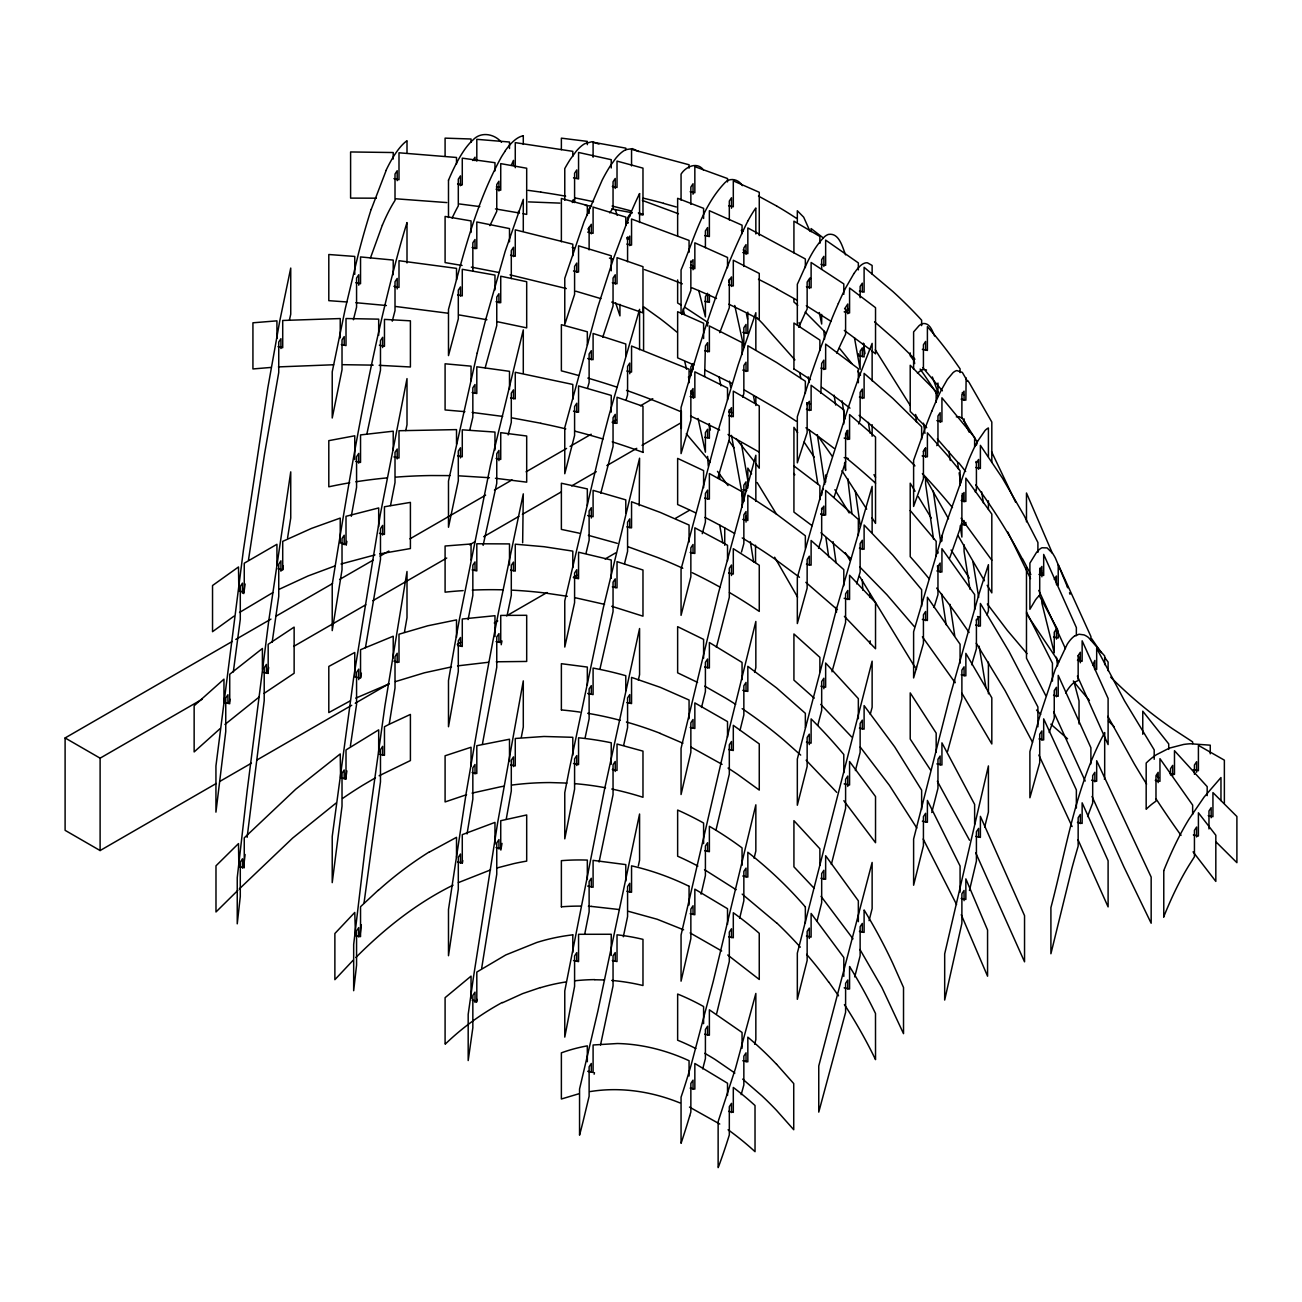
<?xml version="1.0" encoding="UTF-8"?>
<svg xmlns="http://www.w3.org/2000/svg" width="1302" height="1302" viewBox="0 0 1302 1302"><rect width="100%" height="100%" fill="white"/><g stroke="black" fill="none" stroke-linecap="round" stroke-linejoin="round"><path stroke-width="1.5" d="M243.767 865.911L245.101 854.486M247.12 837.332L264.208 700.72L264.208 667.763L266.389 664.427L266.389 673.167M360.019 935.633L361.321 924.843M364.007 903.197L380.477 781.851L380.477 749.675L382.658 746.339L382.658 755.42M229.445 702.12L229.836 699.109M233.318 671.962L240.284 619.296L240.284 586.47L242.465 583.133L242.465 593.191M267.903 673.15L268.668 667.535M243.783 593.631L245.118 584.012M272.167 642.244L278.742 596.365L278.742 564.189L280.923 560.853L280.923 571.236M345.714 779.117L346.869 770.898M248.487 559.99L264.55 453.91L278.742 372.518L278.742 342.035L280.923 338.715L280.923 348.529M350.384 746.16L356.569 704.398L356.569 672.467L358.734 669.13L358.734 679.628M476.548 1002.345L476.988 999.366M282.697 569.723L283.299 565.752M481.707 968.053L496.762 874.163L496.762 842.915L498.943 839.595L498.943 849.067M287.579 537.905L290.737 518.017L290.737 471.861L268.749 620.794L247.071 791.551L237.241 877.678L237.241 923.834L240.284 896.508L240.284 862.103L242.465 858.783L242.465 868.043M360.719 677.431L361.37 673.199M379.403 754.249L384.464 755.339L384.464 726.744L389.217 724.286L395.011 687.993L395.011 656.599L397.191 653.262L397.191 662.669M462.389 862.966L462.763 860.541M365.439 647.761L380.477 559.534L380.477 528.71L382.658 525.39L382.658 535.057M467.044 833.947L472.838 799.021L472.838 767.838L475.018 764.502L475.018 774.006M346.869 541.388L346.202 545.261M500.847 850.092L502.002 843.387M404.499 631.942L407.005 617.653L407.005 571.497L384.969 705.554L365.325 846.544L353.672 944.552L353.672 990.708L356.569 965.14L356.569 930.946L358.734 927.61L358.734 937.017M506.266 819.039L511.295 790.965L511.295 760.222L513.476 756.885L513.476 766.585M351.28 516.308L356.569 487.355L356.569 456.742L358.734 453.405L358.734 463.17M482.424 744.077L496.762 667.291L496.762 636.938L498.943 633.602L498.943 642.065M521.337 737.16L523.29 727.037L523.29 680.881L497.641 822.799L473.472 977.184L468.183 1014.404L468.183 1060.56L472.838 1027.75L472.838 995.46L475.018 992.124L475.018 1002.442M390.519 505.534L395.011 482.57L395.011 452.347L397.191 449.011L397.191 458.939M468.102 619.557L472.838 595.47L472.838 565.247L475.018 561.911L475.018 570.422M584.858 933.485L589.122 911.872L589.122 881.6L591.303 878.264L591.303 886.743M501.205 644.75L501.954 640.958M366.822 434.282L380.477 370.207L380.477 340.652L382.658 337.316L382.658 347.553M599.099 862.005L613.047 794.692L613.047 764.779L615.228 761.442L615.228 771.5M507.357 614.349L511.295 595.372L511.295 565.426L513.476 562.09L513.476 570.699M585.2 737.404L589.122 718.818L589.122 688.937L591.303 685.617L591.303 694.243M623.332 936.756L627.58 916.543L627.58 886.597L629.761 883.277L629.761 891.87M483.123 545.375L496.762 483.27L496.762 453.747L498.943 450.411L498.943 460.648M405.752 430.555L407.005 424.761L407.005 378.605L380.217 514.892L353.77 676.926L332.222 836.486L332.222 882.642L342.019 806.15L342.019 773.307L344.2 769.97L344.2 778.775M638.338 865.911L639.575 860.166L639.575 814.01L597.862 1011.149L579.553 1089.025L579.553 1135.181L580.79 1130.461A328.576 94.851 -77.7 0 0 583.231 1120.81L589.122 1096.284L589.122 1066.794L591.303 1063.474L591.303 1072.213M600.515 1045.018L613.047 985.874L613.047 955.896L615.228 952.576L615.228 961.153M623.658 745.346L627.58 727.59L627.58 697.921L629.761 694.584L629.761 703.292M522.655 542.804L523.29 493.849L499.04 609.482A1548.143 446.912 -77.7 0 0 485.89 678.749L466.197 792.983L448.49 909.561L448.49 955.717L458.304 889.201L458.304 857.351L460.485 854.014L460.485 863.242M600.108 668.349L613.047 611.598L613.047 582.189L615.228 578.869L615.228 587.658M594.135 1074.199L594.477 1072.653M638.322 680.067L639.575 674.68L639.575 628.524L604.388 790.005L564.775 990.952L564.775 1037.108L574.589 986.363L574.589 955.961L576.77 952.625L576.77 961.055M701.078 894.165L705.407 875.497L705.407 846.023L707.588 842.703L707.588 851.475M969.453 890.487L976.419 861.045L976.419 831.734L978.599 828.397L978.599 837.235M469.713 430.344L472.838 417.161L472.838 387.85L475.018 384.529L475.018 393.367M716.067 829.748L729.315 774.12L729.315 744.842L731.496 741.505L731.496 750.359M586.014 553.301L589.122 540.297L589.122 511.019L591.303 507.699L591.303 518.017M739.682 918.203L743.849 900.74L743.849 871.429L746.03 868.108L746.03 876.93M701.534 707.491L705.407 691.557L705.407 662.327L707.588 659.007L707.588 667.877M754.086 858.246L755.844 850.971L755.844 804.815L713.187 981.594L691.313 1064.304A272.915 78.787 -77.7 0 1 683.192 1090.799L681.06 1097.163L681.06 1143.319A243.409 70.275 -77.7 0 0 689.669 1115.96M353.412 319.739L356.569 307.093L356.569 278.075L358.734 274.738L358.734 285.203M477.199 353.07L448.49 481.105L448.49 527.261L458.304 480.845L458.304 451.094L460.485 447.758L460.485 457.897M508.187 434.933L511.295 422.304L511.295 393.188L513.476 389.851L513.476 398.77M624.472 563.912L627.58 551.348L627.58 522.2L629.761 518.88L629.761 527.782M716.702 1013.461L729.315 961.413L729.315 932.102L731.496 928.765L731.496 937.603M739.992 730.455L743.849 714.879L743.849 685.763L746.03 682.427L746.03 691.329M984.686 826.998L988.413 812.074L988.413 765.918L944.682 953.894L944.682 1000.05L961.885 923.313L961.885 893.79L964.066 890.454L964.066 900.675M817.054 921.149L821.676 902.709L821.676 873.609L823.857 870.289L823.857 879.192M716.393 647.338L729.315 597.244L729.315 568.356L731.496 565.019L731.496 575.517M831.327 864.447L845.6 808.379L845.6 779.361L847.781 776.041L847.781 786.473M600.792 493.181L613.047 446.488L613.047 417.714L615.228 414.378L615.228 423.41M869.069 920.677L872.128 908.601L872.128 862.445L818.763 1065.964L818.763 1112.12L845.6 1012.321L845.6 983.352L847.781 980.015L847.781 988.983M931.776 812.513L937.961 788.328L937.961 759.326L940.142 755.99L940.142 764.941M854.73 976.907L860.134 955.782L860.134 926.731L862.315 923.411L862.315 932.33M392.26 321.187L395.011 310.625L395.011 281.769L397.191 278.433L397.191 288.963M754.607 672.434L755.844 667.617L755.844 621.461L723.196 753.516L681.06 935.015L681.06 981.171L690.857 938.596L690.857 909.073L693.038 905.753L693.038 914.509M754.655 1044.253L755.844 1039.598L755.844 993.442L735.467 1068.486L718.444 1120.664M639.217 505.697L639.575 458.19L603.331 607.741L569.153 770.214L564.775 792.69L564.775 838.846L574.589 789.093L574.589 758.92L576.77 755.583L576.77 765.527M702.722 1068.893L705.407 1058.559L705.407 1029.54L707.588 1026.204L707.588 1035.139M817.786 725.295L821.676 710.469L821.676 681.564L823.857 678.228L823.857 688.725M855.381 770.572L860.134 752.377L860.134 723.473L862.315 720.136L862.315 729.12M485.19 367.766L496.762 325.581L496.762 297.051L498.943 293.715L498.943 302.861M947.579 751.417L961.885 698.8L961.885 670.156L964.066 666.819L964.066 675.901M870.257 714.261L872.128 707.312L872.128 661.156L797.329 953.162L797.329 999.318L807.142 960.534L807.142 931.435L809.323 928.098L809.323 938.498M702.266 533.69L705.407 522.183L705.407 493.442L707.588 490.105L707.588 499.171M831.994 671.799L845.6 622.437L845.6 593.793L847.781 590.473L847.781 599.555M741.505 552.015L743.849 543.536L743.849 514.843L746.03 511.523L746.03 522.102M741.18 1094.64L743.849 1084.94L743.849 1056.166L746.03 1052.846L746.03 1061.862M587.544 388.077L589.122 382.56L589.122 353.998L591.303 350.677L591.303 359.808M717.76 478.225L729.315 439.295L729.315 409.577M626.002 400.251L627.58 394.864L627.58 366.399L629.761 363.063L629.761 373.755M856.651 583.882L860.134 572.034L860.134 543.585L862.315 540.249L862.315 549.428M818.567 548.37L821.676 537.84L821.676 508.236M689.686 1115.977L690.857 1111.989L690.857 1083.459L693.038 1080.139L693.038 1089.253M971.634 664.752L976.419 648.738L976.419 619.378M934.022 607.497L937.961 594.656L937.961 566.224M834.045 497.331L845.6 461.592M602.745 337.267L613.047 306.019L613.047 278.091L615.228 274.771L615.228 284.129M370.403 258.105L382.349 225.132M371.2 209.476L386.092 170.578M704.626 376.441L705.407 345.99L707.588 342.654L707.588 351.963M742.693 397.11L743.849 393.578L743.849 365.52L746.03 362.2L746.03 371.509M987.03 614.983L988.413 610.833L988.413 564.677L981.871 584.907A527.587 152.301 -77.7 0 0 978.599 595.405L949.776 696.993L913.613 839.074L913.613 885.23L923.427 845.747L923.427 816.614L925.608 813.294L925.608 822.197M949.646 558.216L961.885 523.453M1049.184 732.473L1050.323 729.136A158.502 45.765 -77.7 0 1 1054.246 718.248L1054.246 690.613L1056.427 687.293L1056.427 696.782M858.718 423.947L860.134 420.107L860.134 392.407L862.315 389.07L862.315 398.526M681.646 314.514L690.857 290.46L690.857 263.004L693.038 259.684L693.038 269.774M719.746 332.645L729.315 307.695L729.315 279.328M820.878 393.35L821.676 363.47L823.857 360.133L823.857 369.573M628.199 219.175L613.356 258.952L597.602 307.695L564.775 427.577L564.775 473.733L574.589 435.47L574.589 406.566L576.77 403.229L576.77 412.229M931.776 411.204L929.84 415.989A276.887 79.927 -77.7 0 0 925.836 426.275L913.613 460.29L913.613 506.445L923.427 478.827L923.427 451.143L925.608 447.807L925.608 457.262M798.696 327.274L804.913 313.603A179.79 51.901 -77.7 0 1 807.142 309.013L807.142 282.095L809.323 278.758L809.323 288.507M836.795 353.151L838.358 349.587A199.955 57.727 -77.7 0 1 843.094 339.285L845.6 334.223L845.6 307.337L847.781 304.001L847.781 313.766M838.358 303.431L835.249 310.592A270.246 78.006 -77.7 0 0 832.255 317.769L821.236 346.202A486.492 140.437 -77.7 0 0 810.772 375.79L797.329 416.689L797.329 462.845L807.142 432.638L807.142 402.757M489.91 225.653L496.762 211.363L496.762 184.542L498.943 181.206L498.943 191.003M936.805 445.642L937.961 443.119L937.961 416.022L940.142 412.701L940.142 422.385M748.08 220.624C718.346 279.946 699.825 344.005 681.06 407.461L681.06 453.617L690.857 420.253L690.857 391.886L693.038 388.549L693.038 397.745M977.509 441.411L985.093 430.457A49.753 14.355 -77.7 0 1 988.413 427.951L988.413 456.79M1065.638 692.941L1067.282 690.288A59.046 17.04 -77.7 0 1 1074.557 682.199L1078.154 680.555L1078.154 655.59L1080.334 652.253L1080.334 662.767M609.759 212.893L613.047 208.027L613.047 181.775L615.228 178.455L615.228 188.464M472.838 160.553L475.018 157.216L475.018 160.634M589.253 208.938L590.49 207.067M589.122 227.638L591.303 224.302L591.303 233.855M627.58 239.438L629.761 236.101L629.761 245.655M707.442 293.552L705.407 296.677L705.407 316.923L698.718 290.444M729.315 280.239L731.496 276.903L731.496 286.456M692.778 363.99L690.857 366.904L690.857 375.708M729.315 410.976L731.496 407.64L731.496 416.852M807.142 404.629L809.323 401.293L809.323 410.618M822.229 491L821.676 495.118M822.766 490.17L823.45 489.129M821.676 509.407L823.857 506.087L823.857 515.25M923.427 451.566L925.462 448.458M977.102 442.908L976.419 445.138M976.419 462.796L978.599 459.46L978.599 469.273M938.091 551.934L937.961 553.22M937.961 566.37L940.142 563.034L940.142 572.262M976.419 620.37L978.599 617.05L978.599 626.246M1039.712 573.824L1041.616 570.911M1054.246 579.341L1056.427 576.005L1056.427 583.556M853.966 273.485L845.763 287.726A188.481 54.407 -77.7 0 0 838.358 303.447M572.262 202.559L574.589 199.418M353.151 960.241L334.874 979.674L334.874 933.518L354.762 912.442L355.495 935.52M355.837 957.523C384.415 928.798 416.607 903.132 453.08 885.148M237.81 890.405L215.986 911.97L215.986 865.814L238.494 843.582L238.852 866.611M239.259 888.973L292.657 838.081L336.16 802.992M378.101 890.34L360.54 906.713L360.54 936.626L355.853 935.601M220.152 728.583L194.144 751.921L194.144 705.765L223.96 679.156L223.96 702.494L229.722 703.747L229.722 674.257L262.402 648.477L262.402 669.212M224.937 724.465L259.196 696.993M264.062 693.413L294.138 673.264L294.138 627.108L268.179 644.311L268.179 673.443L263.492 672.418M233.986 616.172L212.535 631.682L212.535 585.526L238.494 566.972L238.852 590.962M239.519 612.461L272.85 592.589M1074.573 636.043L1079.033 634.237L1084.045 634.904A199.824 57.679 -77.7 0 1 1088.521 637.557L1104.682 655.98L1104.682 664.638M429.481 852.013L456.514 837.316L456.514 857.188M216.23 783.495L100.108 850.548L65.1 830.334L65.1 737.957L232.261 641.447M235.776 639.428L270.962 619.101M276.236 616.058L332.547 583.556M339.578 579.488L373.023 560.185M380.054 556.117L388.859 551.039M409.967 538.849L485.63 495.167M494.418 490.089L512.012 479.933M526.089 471.812L566.565 448.441M570.081 446.407L591.189 434.217M612.314 422.027L615.83 419.993M640.47 405.768L652.774 398.672M65.1 737.957L100.108 758.171L202.152 699.255M293.65 646.427L365.797 604.779M372.828 600.71L446.732 558.037M469.599 544.838L474.872 541.795M483.677 536.717L518.863 516.389M522.379 514.355L561.097 492.01M571.659 485.923L596.283 471.698M606.846 465.595L636.759 448.327M642.032 445.284L680.751 422.938M219.745 781.46L251.416 763.184M256.706 760.14L351.719 705.277M355.234 703.243L388.663 683.941M457.279 644.327L460.81 642.293M494.239 622.991L497.755 620.956M506.543 615.879L547.019 592.524M573.417 577.274L576.932 575.24M605.088 558.997L615.634 552.894M675.461 518.359L689.539 510.238M375.464 777.782L362.347 785.513A662.653 506.104 33.2 0 0 342.556 798.468M379.126 775.764L410.407 760.563L410.407 714.424L389.217 724.286M350.271 700.867L328.804 712.585L328.804 666.429L354.762 652.481L354.762 676.894M279.1 589.334L308.135 575.923L335.005 565.931M502.556 1002.735L522.607 993.621L540.363 987.567M355.804 698.132L389.2 683.843M458.369 882.61L490.545 869.915M395.45 681.597L424.452 672.792L451.501 666.901M341.026 563.994L374.992 554.912M466.572 794.692L445.089 801.934L445.089 755.778L471.047 747.25L471.047 765.999M956.319 416.852L959.183 416.673L961.885 418.137L961.885 394.49L964.066 391.153L964.066 400.381M496.632 868.043L513.867 863.6A303.057 231.463 33.2 0 1 526.692 861.11L526.692 814.954L500.733 820.716L500.733 848.595L496.046 847.569M472.073 793.113L501.058 786.685A321.838 245.801 33.2 0 1 503.679 786.278M578.413 1093.908L561.374 1099.002L561.374 1052.846A199.108 152.074 33.2 0 1 587.316 1045.864L587.332 1061.732M379.728 553.887L410.407 548.549L410.407 502.393L384.448 506.755L384.448 534.39L379.403 533.299M457.555 665.875L488.413 662.279M590.197 1091.564C620.419 1086.698 651.684 1091.418 679.904 1102.908M271.093 367.424L252.93 368.954L252.93 322.798L276.935 320.845L276.935 338.455M278.4 366.904L333.637 364.755M496.274 661.79L526.692 661.449L526.692 615.293L500.733 615.423L500.733 642.618L496.046 641.593M343.191 364.69L373.153 365.13M594.9 979.755L604.47 979.983M528.433 201.891L559.844 203.112M449.874 475.604L430.897 475.539A580.301 443.201 33.2 0 0 396.085 477.118M376.376 198.181L350.596 198.116L350.596 151.96L393.22 152.529L393.22 159.023M459.476 184.672L461.282 184.738M379.159 365.325L410.407 366.985L410.407 320.829L384.464 319.381L384.464 346.332L379.403 345.225M459.427 475.865L489.422 477.72M395.938 198.799L446.781 202.575M566.907 783.072L550.095 782.567A321.838 245.801 33.2 0 0 511.588 785.106M591.401 906.42L619.003 909.512M346.82 301.966L328.804 300.664L328.804 254.508L354.762 256.445L354.762 274.348M355.853 302.699L386.401 305.514M611.712 980.455L612.917 980.552A187.944 143.546 33.2 0 1 642.976 985.516L642.976 939.36A187.342 143.09 33.2 0 0 617.018 934.82L617.018 961.576L612.331 960.551M496.322 186.902L499.496 187.195M464.895 411.66L445.089 409.951L445.089 363.795L471.047 366.155L471.047 380.835M495.444 478.273L526.692 482.163L526.692 436.007L500.733 432.655L500.733 459.427L496.046 458.402M395.922 306.523L447.449 313.147M472.121 412.425L502.67 416.412M585.314 205.358L591.71 206.107M459.508 203.975L479.82 206.595M528.091 190.336L540.835 192.11M495.444 208.922L519.482 213.023M459.28 314.97L486.915 319.739M611.728 208.971L632.154 212.731M512.207 417.926L540.851 423.248M567.298 596.283L544.024 592.866A441.215 336.974 33.2 0 0 512.5 590.18M462.064 265.478L445.089 262.597L445.089 216.441L471.047 220.917L471.047 232.44M471.34 267.138L499.187 272.557M523.078 213.707L526.692 214.391L526.692 168.235L500.733 163.629L500.733 190.222L496.046 189.197M575.061 597.699L604.519 604.356M497.576 321.757L526.692 327.876L526.692 281.72L500.733 276.219L500.733 302.715L496.046 301.706M510.01 274.852L566.321 288.556M690.158 191.752L694.845 192.761L694.845 166.656L727.525 178.537L727.525 181.906M728.615 205.732L733.303 206.758L733.303 180.864L759.261 192.289L759.261 235.548M573.515 177.853L578.56 178.96L578.56 152.464L611.24 159.69L611.24 167.974M612.331 186.43L617.018 187.455L617.018 161.106L642.976 168.137L642.976 215.09L639.363 214.277M704.691 235.564L709.378 236.59L709.378 210.712L742.059 225.197L742.059 233.693M457.588 183.859L462.275 184.868L462.275 158.16L494.972 162.701L494.972 170.904M820.96 264.322L825.647 265.348L825.647 240.121L858.343 262.89L858.343 269.905M626.864 222.447L628.313 222.772M742.791 252.539L747.836 253.63L747.836 227.948L805.352 258.968L805.352 267.577M393.936 178.618L398.998 179.725L398.998 152.79L456.514 157.477L456.514 164.003M859.418 291.127L864.105 292.153L864.105 267.317L892.863 291.518A356.016 271.923 33.2 0 1 921.637 320.194L921.637 325.63M587.69 232.13L593.094 233.318L593.094 207.083L625.79 217.108L625.79 225.458M626.864 244.092L631.551 245.118L631.551 219.013L689.067 240.431L689.067 252.246M806.426 286.749L811.113 287.775L811.113 262.467L843.81 283.917L843.81 294.35M690.158 267.659L694.845 268.684L694.845 242.839L727.525 257.47L727.525 267.675M728.615 284.894L733.303 285.919L733.303 260.237L759.261 273.436L759.261 319.592M844.168 311.829L849.571 313.001L849.571 288.002L875.53 307.679L875.53 353.835L871.998 351.035M510.579 255.241L515.267 256.266L515.267 229.836L572.799 244.19L572.799 255.827M472.121 247.494L476.809 248.519L476.809 221.991L509.505 228.582L509.505 241.798M573.515 270.962L578.56 272.069L578.56 245.818L611.24 255.778L611.24 270.816M704.691 301.332L709.378 302.357L709.378 294.545M922.353 349.343L927.398 350.45L927.398 326.639L935.243 335.818A371.77 283.95 33.2 0 1 952.722 358.359L960.079 368.824L960.079 372.584M612.331 282.746L617.018 283.771L617.018 257.666L642.976 266.682L642.976 312.838L611.728 302.08M858.702 355.706L858.343 353.77M859.418 355.869L864.105 356.894L864.105 343.891M742.791 332.352L747.836 333.458L747.836 312.106M820.96 368.124L825.647 369.133L825.647 344.102L858.343 368.694L858.343 382.755M961.169 399.144L965.856 400.17L966.133 377.905M457.588 294.87L462.275 295.896L462.275 269.302L494.972 275.096L494.972 289.923M704.691 350.645L709.378 351.67L709.378 325.972L742.059 342.572L742.059 354.551M393.936 286.342L398.998 287.449L398.998 260.709L456.514 268.375L456.514 279.865M355.853 282.729L360.54 283.755L360.54 256.933L393.22 260.075L393.22 274.755M742.791 370.11L747.836 371.2L747.836 345.73L776.594 362.493L805.352 381.242L805.352 393.399M859.418 397.061L864.105 398.087L864.105 373.381L892.863 398.428L921.637 426.714L921.637 439.344M936.887 420.595L941.932 421.702L941.932 397.81L974.628 437.521L974.628 446.798M690.158 371.558L691.948 371.949M806.801 402.985L810.397 403.766M587.69 358.506L593.094 359.678L593.094 333.475L625.79 344.005L625.79 355.739M806.426 409.284L811.113 410.309L811.113 385.262L843.81 409.853L843.81 423.915M626.864 371.054L631.551 372.079L631.551 346.023L689.067 369.182L689.067 382.739M690.158 396.54L694.845 397.566L694.845 371.835L727.525 388.045L727.525 400.007M728.615 411.823L732.212 412.62M844.168 438.058L849.571 439.246L849.571 414.541L875.53 437.065L875.53 523.404L871.998 517.708M922.353 455.716L927.398 456.823L927.398 432.834L947.335 455.277M975.703 467.451L980.39 468.46L980.39 445.349L1002.345 477.98L1024.153 515.673L1037.906 542.478L1037.906 552.39M922.353 456.156L923.427 456.384M728.615 415.631L733.303 416.656L733.303 391.137L759.261 405.996L759.261 468.215L755.811 463.61M341.319 344.574L346.006 345.6L346.006 318.534L378.687 319.153L378.687 335.346M844.168 457.588L848.139 458.45M704.691 437.277L709.378 438.286L709.378 423.622M278.026 346.69L282.713 347.715L282.713 320.471L340.229 318.551L340.229 337.902M573.515 411.139L578.56 412.246L578.56 385.929L611.24 395.401L611.24 412.099M510.579 397.842L515.267 398.868L515.267 372.274L572.799 384.448L572.799 399.372M612.331 422.369L617.018 423.378L617.018 397.256L642.976 406.305L642.976 452.461M472.121 392.504L476.809 393.529L476.809 366.79L509.505 371.33L509.505 389.396M961.169 500.473L965.856 501.482L965.856 478.127L991.815 514.078L991.815 592.882L987.176 585.314M961.169 524.104L965.856 525.129L965.856 522.379M742.791 489.747L746.746 490.61M820.96 514.062L825.647 515.087L825.647 490.398L858.343 519.433L858.343 535.496M704.691 498.096L709.378 499.122L709.378 473.537L742.059 491.717L742.059 507.21M1038.996 574.442L1043.683 575.468L1043.683 554.424L1076.363 627.58L1076.363 635.685M1056.41 584.631L1058.217 585.021L1058.217 564.58L1090.897 636.466L1090.897 640.421M457.588 455.749L462.275 456.774L462.275 429.823L494.972 432.069L494.972 450.02M742.791 519.417L747.836 520.523L747.836 495.232L776.594 514.176L805.352 535.789L805.352 548.109M859.418 548.24L864.105 549.265L864.105 525.015L892.863 555.157L921.637 589.692L921.637 606.309M936.887 570.943L941.932 572.05L941.932 548.695L974.628 594.575L974.628 609.694M393.936 456.921L398.998 458.027L398.998 430.734L456.514 429.611L456.514 444.177M355.853 461.396L360.54 462.422L360.54 434.917L393.22 431.19L393.22 450.362M587.69 515.527L593.094 516.699L593.094 490.366L625.79 499.87L625.79 513.248M806.426 564.173L811.113 565.182L811.113 540.493L843.81 569.625L843.81 585.705M626.864 526.854L631.551 527.88L631.551 501.775L660.309 512.435L689.067 525.048L689.067 542.039M690.158 552.455L694.845 553.48L694.845 527.815L727.525 545.278L727.525 560.739M977.509 616.53L979.674 617.002M1053.53 636.955L1058.217 637.98L1058.217 630.77M975.703 625.025L980.39 626.05L980.39 603.461L1009.148 651.716L1037.906 706.97L1037.906 726.793M728.615 573.01L733.303 574.036L733.303 548.679L759.261 565.247L759.261 611.403A406.663 310.592 33.2 0 0 729.429 592.524M844.168 598.302L849.571 599.473L849.571 575.24L875.53 602.614L875.53 648.77L844.396 616.351M922.353 619.394L927.398 620.501L927.398 597.227L960.079 644.23L960.079 663.19M1077.454 660.244L1082.141 661.27L1082.141 640.812L1108.1 698.442L1108.1 744.598L1077.389 676.063M1094.51 668.984L1096.675 669.456L1096.675 648.25L1124.602 700.981L1154.19 749.854L1154.19 759.294M573.515 577.632L578.56 578.723L578.56 552.227L611.24 559.99L611.24 578.3M612.331 586.844L617.018 587.869L617.018 561.634L642.976 570.016L642.976 616.172L611.728 606.293M510.579 570.081L515.267 571.106L515.267 544.187L544.024 546.71L572.799 551.12L572.799 567.591M961.169 674.81L965.856 675.836L965.856 653.36L991.815 697.807L991.815 743.963L961.95 693.315M1053.53 695.268L1058.217 696.293L1058.217 675.347L1090.897 747.739L1090.897 763.883M472.121 569.902L476.809 570.927L476.809 543.764L509.505 543.91L509.505 564.97M341.319 543.227L346.006 544.252L346.006 516.308L378.687 507.943L378.687 526.838M820.96 686.219L825.647 687.244L825.647 663.027L858.343 698.621L858.343 718.737M278.026 568.844L282.713 569.869L282.713 541.355L311.471 528.417L340.229 518.082L340.229 542.999M1193.364 769.596L1198.41 770.703L1198.41 745.379L1224.368 760.156L1224.368 803.432M1038.996 738.918L1043.683 739.943L1043.683 718.85L1076.363 789.923L1076.363 808.054M704.691 666.982L709.378 668.007L709.378 642.521L742.059 662.425L742.059 679.774M1169.814 773.372L1174.485 774.397L1174.485 750.701L1207.182 786.636L1207.182 795.636M742.791 690.337L747.836 691.427L747.836 666.347L776.594 687.928L805.352 713.317L805.352 727.606M1155.265 780.321L1159.952 781.346L1159.952 758.659L1192.648 805.108L1192.648 814.385M239.568 591.124L244.255 592.15L244.255 563.213L276.935 544.285L276.935 565.573M859.418 728.127L864.105 729.153L864.105 705.603L894.686 746.843L921.637 790.151L921.637 809.453M1091.629 780.191L1096.675 781.298L1096.675 760.726L1151.163 877.076L1151.163 923.232L1123.838 866.758L1092.053 796.482M457.588 645.483L462.275 646.492L462.275 619.003L494.972 615.7L494.972 636.548M1208.256 815.67L1212.943 816.696L1212.943 792.592L1236.9 816.517L1236.9 862.673L1216.361 842.248M936.887 763.9L941.932 765.006L941.932 742.856L974.628 804.408L974.628 824.247M587.69 693.445L593.094 694.617L593.094 668.072L601.28 669.684A309.713 236.557 33.2 0 1 625.79 675.705L625.79 690.695M626.864 702.575L631.551 703.601L631.551 677.398L660.309 687.342L689.067 700.02L689.067 718.737M806.426 742.124L811.113 743.149L811.113 718.916A410.846 313.798 33.2 0 1 843.794 754.509L843.81 772.802M1193.364 834.924L1198.41 836.03L1198.41 812.79L1215.824 835.249L1215.824 881.405L1193.071 851.85M393.936 661.172L398.998 662.279L398.998 634.22L427.756 625.79L456.514 619.898L456.514 637.313M690.158 727.476L694.845 728.502L694.845 702.901L727.525 721.601L727.525 737.16M1077.454 822.408L1082.141 823.434L1082.141 802.829L1108.1 860.736L1108.1 906.892L1078.056 839.855M728.615 749.496L733.303 750.522L733.303 725.344L759.261 743.914L759.261 790.07L737.795 774.495A315.507 240.984 33.2 0 0 730.406 769.612L728.046 768.082M355.853 677.121L360.54 678.147L360.54 649.714L393.22 636.222L393.22 657.917M844.168 783.869L849.571 785.041L849.571 761.524L875.53 796.564L875.53 842.719L843.826 800.697M922.353 821.204L927.398 822.294L927.398 800.421L960.079 866.009L960.079 892.163M975.703 836.389L980.39 837.414L980.39 816.354L1024.544 915.664L1024.544 961.82L975.703 852.761M612.331 769.433L617.018 770.458L617.018 744.028L642.976 751.124L642.976 797.28A273.143 208.629 33.2 0 0 611.761 789.028M573.515 763.493L578.56 764.6L578.56 737.795A277.163 211.689 33.2 0 1 611.24 742.775L611.24 764.241M510.579 764.876L515.267 765.902L515.267 738.478L544.024 736.476L572.799 737.306L572.799 755.209M472.121 772.493L476.809 773.518L476.809 745.704L509.505 739.227L509.505 761.458M961.169 898.445L965.856 899.454L965.856 878.883L987.567 930.051L987.567 976.207L961.25 914.72M704.691 850.678L709.378 851.703L709.378 826.298A269.856 206.107 33.2 0 1 742.059 847.895L742.059 865.358M820.96 878.264L825.647 879.289L825.647 855.723L858.343 900.805L858.343 921.67M340.587 777.799L340.229 753.939L295.749 789.207L244.255 837.87L244.255 867.783L239.568 866.758M341.319 777.961L346.006 778.987L346.006 749.936L378.687 729.852L378.687 752.572M742.791 876.002L747.836 877.109L747.836 852.257A322.017 245.948 33.2 0 1 805.222 906.794M859.418 931.386L864.105 932.411L864.105 909.984A522.102 398.754 33.2 0 1 892.814 963.431L903.523 987.502L903.523 1033.658L881.893 987.469L859.955 949.483M626.864 891.252L631.551 892.277L631.551 865.846A215.025 164.231 33.2 0 1 689.067 886.271M587.69 886.092L593.094 887.264L593.094 860.362L625.79 864.609L625.79 881.112M806.426 936.089L811.113 937.114L811.113 913.451L843.81 957.507L843.81 976.419M457.588 862.005L462.275 863.031L462.275 834.647L494.972 822.392L494.972 844.217M690.158 913.727L694.845 914.753L694.845 889.152L727.525 908.715L727.525 924.355M728.615 936.756L733.303 937.782L733.303 912.751A268.847 205.342 33.2 0 1 759.245 933.322L759.261 979.462L727.737 955.017M844.168 987.844L849.571 989.032L849.571 966.523A480.943 367.327 33.2 0 1 875.497 1013.477L875.53 1059.616A477.834 364.951 33.2 0 0 846.723 1008.106L844.412 1004.591M573.515 960.534L578.56 961.625L578.56 934.299L611.24 934.266L611.24 955.44M704.691 1034.195L709.378 1035.22L709.378 1009.831L742.059 1032.453L742.059 1048.273M472.121 1000.115L476.809 1001.14L476.809 972.057L505.794 954.936L536.733 942.502A236.704 180.783 33.2 0 1 572.782 934.836M742.791 1060.739L747.836 1061.846L747.836 1037.173A274.331 209.524 33.2 0 1 776.562 1064.304M690.158 1088.13L694.845 1089.139L694.845 1063.49L727.525 1083.231L727.525 1095.438M587.69 1071.302L593.094 1072.474L593.094 1044.985L617.408 1043.52A156.582 119.589 33.2 0 1 689.067 1060.723L689.067 1076.005M728.615 1111.355L733.303 1112.38L733.303 1087.463A234.181 178.862 33.2 0 1 755.014 1105.512L755.03 1151.668A230.487 176.047 33.2 0 0 729.266 1130.592M628.557 911.351L657.152 919.245L683.615 929.823M579.39 533.202L561.374 529.393L561.374 483.237L587.332 488.917L587.332 505.502M588.406 535.35L617.327 543.357M572.196 247.461L573.987 247.95M663.499 203.356L676.275 206.985M575.858 291.209L600.922 298.646M609.434 258.089L612.624 259.065M925.608 369.703L926.519 370.045M642.374 200.427L678.44 213.74M628.15 546.791L657.64 557.516A406.663 310.592 33.2 0 1 682.785 568.274M644.474 269.579L657.152 274.136A644.132 491.977 33.2 0 1 682.297 283.852M660.309 733.498L682.915 743.214M741.294 230.373L743.1 231.154M681.19 411.823L660.309 403.067A652.514 498.373 33.2 0 0 626.539 390.405M693.917 364.967L677.642 357.871L677.642 311.715L703.601 323.254L703.601 338.52M690.548 416.005L719.632 430.083M704.707 369.914L732.131 383.472M689.474 1107.074L719.746 1124.033M690.874 747.055L722.073 764.355M690.125 932.932L721.682 950.965M697.579 682.411L677.642 672.825L677.642 626.669L703.601 639.396L703.601 658.21M758.448 196.081L776.594 205.976M728.03 434.461L759.261 452.152M776.594 288.767L796.889 300.111M704.707 686.154L725.719 698.149A351.459 268.44 33.2 0 1 735.646 704.349M744.5 390.063L776.594 408.649A504.297 385.164 33.2 0 1 796.287 421.262M704.496 869.671L736.135 889.722M681.174 305.075L677.642 303.024L677.642 279.946M598.969 144.083L591.889 141.739L584.858 143.643A101.882 29.409 -77.7 0 0 576.168 151.292L570.439 159.104A127.921 36.928 -77.7 0 0 564.775 168.593L564.775 200.313M806.296 305.693L831.099 321.399M684.657 307.158L708.321 322.75M690.825 264.811L694.064 266.877M844.314 330.415L870.224 349.636M776.594 560.332L799.461 577.274M793.927 465.937L819.886 485.695L819.886 499.756M728.078 1129.778L729.25 1130.624M638.826 151.569L632.414 148.64L626.05 149.6A98.187 28.351 -77.7 0 0 615.927 158.112L610.622 165.403A137.866 39.792 -77.7 0 0 602.175 180.115L584.077 221.747L564.775 278.303L564.775 324.458L574.589 294.333L574.589 266.389L576.77 263.053L576.77 272.411M734.881 1073.06L715.026 1059.421A190.417 145.433 33.2 0 0 704.724 1053.318M742.189 894.132L776.594 922.972M812.122 525.699L793.927 512.093L793.927 427.316L797.654 432.655M823.092 237.778L811.113 228.582L811.113 231.707M805.824 582.336L837.446 609.743M821.009 532.746L850.955 558.639M742.693 1079.114L761.784 1095.698A287.172 219.338 33.2 0 1 776.594 1110.427L793.732 1129.729L793.732 1083.573L776.594 1064.271M874.602 321.854L895.727 340.294L914.932 359.206M1067.542 738.787L1050.844 724.172M797.752 305.335L793.927 302.015L793.927 299.118M814.255 698.165L793.927 680.132L793.927 633.976L819.886 657.364L819.886 671.669M800.681 755.095L783.869 740.122A351.459 268.44 33.2 0 0 742.156 708.646M501.514 142.309C494.548 133.894 481.008 131.225 473.082 139.884A106.552 30.76 -77.7 0 0 466.669 146.833L465.286 148.672A117.359 33.885 -77.7 0 0 448.523 180.164M805.206 312.106L826.298 333.328M859.711 566.891L886.874 594.688L914.411 626.734M806.117 760.205L836.714 792.332M820.781 704.382L851.573 736.867M1113.991 726.597L1108.458 721.031M703.422 169.878C697.091 161.35 685.633 166.705 681.06 174.142L681.06 200.101M926.715 427.74L910.212 411.432L910.212 365.276L936.171 391.511L936.171 402.367M1036.522 710.046L1040.737 714.359M937.31 438.904L958.272 462.91M686.268 433.778L710.208 462.015M922.76 367.587L942.388 390.812M1027.018 653.653L1007.276 630.347L987.323 604.014M910.212 510.514L936.171 541.323L936.171 556.052M814.124 888.289L793.927 866.823L793.927 820.667L819.886 848.79L819.886 865.244M691.329 393.269L692.713 394.864M1089.416 700.411L1080.4 689.783A469.583 358.652 33.2 0 1 1073.304 680.995M947.579 455.57L960.079 470.787L960.079 485.5M821.074 896.346L853.005 938.84M839.383 348.171L851.752 363.437M952.478 507.568L943.738 497.234A517.236 395.043 33.2 0 0 922.369 473.57M736.053 438.611L754.07 461.299M860.199 747.006L889.445 785.383L916.852 828.072M794.904 359.889L762.565 323.482A356.846 272.541 33.2 0 0 757.129 317.997M844.575 308.281L847.358 311.731M1156.86 775.585L1158.666 777.831M961.088 518.196L991.815 560.234M922.386 636.824L955.115 682.736M742.417 185.633C738.869 179.643 730.341 177.023 725.068 182.573C702.136 206.367 693.673 240.3 681.06 269.97L681.06 313.229M717.483 471.373L728.013 485.565M857.66 371.184L860.573 375.09M828.739 982.001L838.553 995.835M1104.682 657.412L1108.1 662.083L1108.1 670.742M1058.819 661.904L1028.206 616.383M818.6 436.967L832.369 456.481M728.843 440.548L734.002 447.79M1181.028 835.363L1176.308 828.723A879.257 671.555 33.2 0 1 1156.143 799.005M1101.329 652.725L1091.532 638.533M793.927 473.472L794.871 474.807M969.127 632.495L956.758 614.772A589.448 450.199 33.2 0 0 936.659 588.097M875.302 349.799L910.147 405.361M804.099 442.045L814.303 457.344M969.306 578.055L951.062 549.997M962.129 417.991L977.314 442.127M841.971 470.706L866.676 509.131M572.896 199.938L574.589 202.575L574.589 173.28L576.77 169.944L576.77 178.325M751.579 473.863L747.836 468.118L747.836 488.006M976.256 643.237L1005.014 690.499L1032.535 742.27M821.025 513.883L821.904 515.25M968.037 380.868L968.851 382.137M914.867 667.047L859.564 576.314M826.689 476.613L825.647 474.97L825.647 482.017M969.388 382.983L991.815 422.043L991.815 462.438M757.129 482.505L776.594 514.355M930.442 769.873L910.212 739.048L910.212 692.892L936.171 733.091L936.171 752.247M1026.481 613.633L1027.343 615M834.908 489.715L849.181 512.972M964.261 421.002L969.111 432.134M873.951 474.677L875.53 477.248M845.21 552.618L850.011 560.511M931.256 518.033L918.284 496.599M984.426 580.773L958.126 535.757M915.046 491.228L910.212 483.188L910.212 556.67A589.448 450.199 33.2 0 1 929.335 578.999M937.359 781.233L969.518 840.246M774.641 557.223L797.573 597.113M518.375 211.331L518.896 212.226M915.452 414.443L915.924 415.273M916.885 416.917L917.357 417.73M924.208 475.816L948.523 518.798M1057.631 629.55L1039.256 595.649M923.183 839.025L956.563 904.499M1054.799 578.348L1055.824 580.204M1026.481 612.054L1052.439 663.174L1052.439 681.109M1022.509 558.77L1030.842 574.54M962.308 392.553L963.675 395.173M1107.856 716.36L1134.319 763.932A879.257 671.555 33.2 0 0 1146.59 784.064M1030.533 578.609L1007.797 532.03M1045.799 695.659L1026.481 658.21L1026.481 567.477M617.229 215.367L615.228 209.524M1038.85 755.046L1072.099 826.542M1038.784 590.408L1065.427 648.608M932.346 376.945L936.984 389.656A292.706 84.5 -77.7 0 1 937.961 393.237L937.961 383.048M1015.641 502.247L991.571 451.713M1053.627 711.803L1085.201 781.037M1080.888 661.449L1078.219 655.655M1039.68 568.258L1042.251 574.101M587.967 228.761L589.122 231.382M967.321 380.981L962.324 372.388L956.758 370.565A52.145 15.054 -77.7 0 0 953.015 372.681L947.319 379.5L941.183 390.274A159.137 45.944 -77.7 0 0 931.793 411.269M934.576 335.997C932.46 331.034 929.791 322.684 922.972 323.547A55.742 16.096 -77.7 0 0 919.131 325.614L913.613 331.896L913.613 369.394M626.832 237.713L627.58 239.682M1066.647 585.005L1055.401 558.086A224.709 64.872 -77.7 0 0 1052.602 553.366L1047.117 547.914L1042.023 547.768A50.404 14.55 -77.7 0 0 1036.457 552.504L1029.898 563.148L1029.898 609.303L1035.464 599.945A50.876 14.68 -77.7 0 1 1039.712 595.323L1039.712 569.788L1041.877 566.451L1041.877 576.786M1066.973 585.867L1067.282 586.714M1067.363 586.893L1067.689 587.804M1069.495 592.736L1070.065 594.298M810.039 231.333L803.676 217.174L797.329 210.745L797.329 222.284M845.584 254.866C842.443 247.234 839.285 232.423 828.316 234.441A68.16 19.676 -77.7 0 0 824.622 236.622C811.406 249.903 805.092 267.626 797.329 284.275L797.329 324.67M615.634 302.78L619.947 315.881L619.947 304.342M847.781 308.395L848.269 310.185M1073.906 681.499L1079.033 700.867L1079.033 723.945M1057.582 665.794L1056.427 657.266M728.648 280.516L729.266 282.908M683.127 308.916L684.51 314.482M684.771 361.712L686.626 369.28M688.449 376.864L689.051 379.403M734.751 305.498L743.849 347.26L743.849 327.779L746.03 324.458L746.03 332.807M693.038 396.345L693.429 398.038M698.084 418.463L705.407 452.185L705.407 432.622L707.588 429.286L707.588 437.618M819.3 312.513L821.676 324.019L821.676 314.4M719.078 377.01L720.95 385.783M708.288 466.067L707.588 456.384M709.134 424.078L710.339 430.018M746.437 313.749L747.527 319.136M729.494 381.193L730.682 387.199M854.486 337.788L860.134 369.361L860.134 351.214L862.315 347.878L862.315 356.602M976.126 461.494L976.419 462.959M753.484 395.873L754.672 402.155M824.573 339.09L823.857 331.034M718.85 474.335L719.664 478.762M741.359 443.591L748.015 481.61M719.664 524.918L722.822 542.722M743.475 501.595L731.496 435.373M799.102 322.57L799.786 326.542M799.786 372.697L800.828 378.67M746.03 516.194L746.583 519.368M981.578 491.782L983.515 503.207M985.939 687.619L979.12 646.15M750.359 541.73L753.614 561.878M978.681 597.341L972.952 561.813M808.233 376.864L809.16 382.56M913.792 358.229L914.655 363.616M809.323 429.758L817.819 483.905M834.11 395.19L835.672 405.052M948.865 451.289L950.297 460.485M969.974 589.236L964.066 551.316L964.066 544.724M915.501 415.192L916.608 422.353M863.356 343.11L865 353.688M963.317 500.31L962.259 493.442M817.347 434.656L824.817 484.214M960.697 483.123L959.135 472.789M960.176 525.829L961.885 537.075L961.885 495.818L964.066 492.482L964.066 501.954M957.572 462.438L958.614 469.338M949.988 604.323L954.74 635.832M954.431 679.921L954.74 681.988M842.101 400.87L844.819 418.984M946.147 624.797L941.509 593.631M868.401 422.353L869.98 433.045M844.51 463.121L845.6 470.461L845.6 433.566L847.781 430.246L847.781 439.555M940.711 542.055L933.257 491.049M937.424 565.8L937.961 569.479M846.593 431.092L847.781 439.165M825.956 538.052L828.707 556.93M933.55 539.256L925.608 483.921L925.608 477.216M851.915 513.672L847.781 478.615M923.509 423.183L924.973 433.354M855.333 491.31L860.329 526.513M833.117 541.681L836.079 562.806M862.787 590.245L862.315 579.96M835.868 607.334L836.535 612.2M869.606 593.517L870.159 597.569M1220.967 800.616L1220.967 777.538L1204.171 796.987L1188.97 819.218A206.709 59.68 -77.7 0 0 1163.728 870.68M1211.153 817.737L1211.153 807.679L1208.972 811.016L1208.972 828.935M1210.258 753.842L1210.258 745.183L1190.386 743.767A784.911 226.581 -77.7 0 0 1183.567 744.467L1169.261 748.162L1156.404 754.721A233.921 67.525 -77.7 0 0 1146.183 763.037L1146.167 809.258A221.405 63.912 -77.7 0 1 1154.174 802.455L1155.981 801.153L1155.981 775.667L1158.162 772.33L1158.162 782.616M1196.619 772.232L1196.619 761.703L1194.439 765.023L1194.439 774.316M1196.619 836.958L1196.619 827.03L1194.439 830.351L1194.439 856.749L1188.97 865.374A206.709 59.68 -77.7 0 0 1163.728 916.836M1192.648 743.588L1192.648 741.88L1172.646 728.843A340.717 260.221 33.2 0 1 1110.655 677.121M1172.695 775.797L1172.695 765.381L1170.514 768.717L1170.514 774.999M1168.724 749.399L1168.724 743.914L1142.765 711.185L1142.765 734.263M1163.776 870.859L1163.776 917.015M1104.682 778.71L1104.682 732.554C1075.468 786.571 1066.403 848.855 1050.909 907.608L1050.909 953.764L1071.855 868.467A328.462 94.818 -77.7 0 1 1078.154 846.17L1078.154 817.754L1080.334 814.417L1080.334 823.613M1094.868 669.602L1094.868 660.439L1092.687 665.257M1094.868 781.851L1094.868 772.281L1092.687 775.618L1092.687 803.057A137.052 39.565 -77.7 0 0 1087.642 816.566M1056.427 639.087L1056.427 628.98L1054.246 632.3L1054.246 652.823L1041.877 603.103L1041.877 599.034M1052.439 553.35L1026.481 493.002L1026.481 521.842M1041.877 740.106L1041.877 730.943L1039.712 734.263L1039.712 762.712L1029.898 797.768L1029.898 751.612L1038.687 720.022A353.151 101.947 -77.7 0 1 1040.803 712.878L1055.206 669.57L1067.282 644.132A59.046 17.04 -77.7 0 1 1074.557 636.043M988.413 500.831L988.413 509.473M988.413 662.1L988.413 693.836M976.419 461.771L976.419 489.585M964.066 418.853L964.066 420.692M964.066 520.523L964.066 524.918M941.932 535.415L941.932 541.014M925.608 350.271L925.608 341.45L923.427 344.77L923.427 369.605A56.718 16.373 -77.7 0 0 917.471 373.3M925.608 620.615L925.608 611.484L923.427 614.821L923.427 643.351L913.613 677.935L913.613 631.779L943.624 530.516L968.769 459.915A118.026 34.064 -77.7 0 1 977.493 441.28M916.364 666.51L916.364 669.391M910.212 352.891L910.212 355.772A414.638 316.695 33.2 0 1 914.297 361.045M872.128 274.104L872.128 265.445L867.474 262.825A64.416 18.602 -77.7 0 0 861.224 265.071A72.831 21.027 -77.7 0 0 853.966 273.55M872.128 380.868L872.128 343.37L858.62 378.052A488.413 140.99 -77.7 0 0 849.311 404.466L824.98 480.666L797.329 577.404L797.329 623.56L807.142 588.146L807.142 559.502L809.323 556.182L809.323 565.28M872.128 424.696L872.128 436.235M872.128 532.551L872.128 486.395L837.17 606.667L797.329 759.082L797.329 805.238L807.142 766.504L807.142 737.469L809.323 734.149L809.323 744.581M870.159 640.828L870.159 643.725M862.315 291.681L862.315 283.152L860.134 286.473L860.134 297.719M823.857 266.487L823.857 256.348L821.676 259.668L821.676 269.384M819.886 243.376L819.886 236.459L793.927 221.145L793.927 252.881M819.886 350.498L819.886 340.082L793.927 323.026L793.927 369.166M805.352 906.713L805.352 923.102M755.844 233.953L755.844 207.978A120.321 34.731 -77.7 0 0 748.08 220.656M755.844 350.205L755.844 312.708L738.12 364.983L719.648 425.559L681.06 569.202L681.06 615.358L690.857 576.786L690.857 547.8L693.038 544.48L693.038 553.448M755.844 396.866L755.844 405.524M755.844 501.4L755.844 455.244L718.444 593.061L681.06 748.373L681.06 794.529L690.857 752.231L690.857 722.822L693.038 719.501L693.038 728.306M755.534 545.212L755.534 562.513M746.03 254.378L746.03 244.63L743.849 247.966L743.849 266.471M746.03 490.431L746.03 481.838L743.849 485.158L743.849 501.416M731.496 208.206L731.496 197.758L729.315 201.078L729.315 219.924M731.496 1112.575L731.496 1103.364L729.315 1106.7L729.315 1134.97A219.192 63.277 -77.7 0 1 718.476 1166.885M724.742 527.994L724.742 545.31M719.453 472.886L719.453 478.908M718.134 1121.494L718.134 1167.65M707.588 235.695L707.588 227.573L705.407 230.91L705.407 247.722M707.588 293.341L707.588 301.511M707.588 321.936L707.588 326.021M703.601 218.459L703.601 208.336L677.642 198.311L677.642 235.808M703.601 487.648L703.601 470.608L677.642 458.385L677.642 504.541A444.194 339.269 33.2 0 1 695.349 512.728M703.601 843.598L703.601 823.027A251.009 191.719 33.2 0 0 677.642 810.056L677.642 856.211A249.903 190.873 33.2 0 1 697.905 866.074M703.601 1023.665L703.601 1006.527A184.933 141.251 33.2 0 0 677.658 994.044L677.642 1040.217A190.417 145.433 33.2 0 1 695.854 1048.549M693.038 194.21L693.038 183.761L690.857 187.097L690.857 204.365M693.038 363.567L693.038 369.719M690.857 261.035L690.857 262.353M689.067 168.121L689.067 164.768L631.551 149.388L631.551 165.907M689.067 886.271L689.067 904.988M681.369 411.155L681.369 428.456M643.579 350.026L643.579 306.751L660.309 318.795A318.241 243.067 33.2 0 1 676.796 332.043M639.575 193.624L639.575 222.479M639.575 349.75L639.575 309.355L609.206 414.622A970.869 280.272 -77.7 0 0 602.175 441.622L564.775 600.906L564.775 647.061L574.589 602.631L574.589 573.043L576.77 569.723L576.77 578.462M631.551 211.982L631.551 213.626M629.761 216.409L629.761 214.472L627.58 217.792L627.58 223.26M627.58 236.948L627.58 261.735M625.79 149.811L625.79 148.151L593.094 142.244L593.094 157.233M589.122 209.15L589.122 213.316M589.122 227.215L589.122 249.919M587.332 144.668L587.332 141.381L561.374 138.158L561.374 149.697M587.332 215.416L587.332 205.439L561.374 198.506L561.374 241.781M587.332 345.095L587.332 331.782L561.374 324.686L561.374 370.842A652.514 498.373 33.2 0 1 578.495 375.464M587.332 685.145L587.332 667.063L561.374 663.694L561.374 709.85M587.332 879.534L587.332 860.085A238.185 181.922 33.2 0 0 561.374 860.671L561.374 906.827M572.799 156.289L572.799 151.341L515.267 142.634L515.267 167.714M572.799 934.869L572.799 952.397M523.29 135.733L523.29 144.392M523.29 231.056L523.29 199.336L505.16 251.384L485.89 318.941A675.998 195.137 -77.7 0 0 477.199 353.07M523.29 373.169L523.29 329.894L490.512 464.96L459.28 620.061A1569.333 453.031 -77.7 0 0 448.49 680.588L448.49 726.744L458.304 671.523L458.304 640.828L460.485 637.492L460.485 645.825M513.476 165.452L513.476 160.374L511.295 165.321M513.476 256.608L513.476 247.266L511.295 250.586L511.295 278.595M509.505 148.542L509.505 142.016L476.809 139.33L476.809 161.188M475.018 248.845L475.018 239.503L472.838 242.839L472.838 270.881M471.047 142.26L471.047 139.005L445.089 138.142L445.089 155.459M471.047 560.039L471.047 543.992L445.089 546.01L445.089 592.166A441.215 336.974 33.2 0 1 463.17 590.62M471.047 998.39L471.047 976.142L445.089 997.674L445.089 1043.83M460.485 185.714L460.485 175.868L458.304 179.204L458.304 205.879A126.799 36.602 -77.7 0 0 452.12 218.069M460.485 295.993L460.485 286.896L458.304 290.216L458.304 318.86L448.49 355.592L448.49 309.437C462.584 257.568 475.279 204.316 501.4 156.94A115.015 33.201 -77.7 0 1 505.127 151.178M448.49 180.034L448.49 217.532M407.005 152.253L407.005 140.714A103.965 30.011 -77.7 0 0 386.059 170.334M407.005 262.955L407.005 222.577A279.116 80.578 -77.7 0 0 400.332 245.085C369.687 356.439 350.547 470.575 332.222 584.468L332.222 630.624L342.019 569.837L342.019 538.572L344.2 535.236L344.2 544.724M397.191 180.669L397.191 170.708L395.011 174.045L395.011 200.443A103.9 29.995 -77.7 0 0 382.365 225.181M354.762 459.573L354.762 435.796L328.804 440.646L328.804 486.802A580.301 443.201 33.2 0 1 349.782 482.765M344.2 345.258L344.2 336.6L342.019 339.92L342.019 369.768L332.222 418.007L332.222 371.851L345.323 308.444L358.473 253.548A255.762 73.823 -77.7 0 1 371.151 209.394M227.931 703.243L227.931 694.747L225.751 698.067L225.751 731.561L215.937 812.139L215.937 765.983L243.393 550.29L267.821 387.882L279.67 321.431L290.737 268.066L290.737 314.221A395.255 114.104 -77.7 0 0 289.451 319.934M100.108 758.171L100.108 850.548M540.851 192.143A673.964 514.746 33.2 0 1 565.638 196.179M574.931 197.92A673.964 514.746 33.2 0 1 593.5 201.729M612.086 206.041A673.964 514.746 33.2 0 1 630.64 210.81M638.354 212.926A673.964 514.746 33.2 0 1 642.976 214.244M505.257 150.69A112.802 32.566 -77.7 0 1 523.274 135.815M743.165 249.935A273.501 208.89 33.2 0 1 746.42 252.262M690.955 390.746A345.844 264.143 33.2 0 1 693.038 392.699M355.853 481.789A580.301 443.201 33.2 0 1 386.694 477.932M540.851 423.345A587.137 448.441 33.2 0 1 565.768 428.879M575.077 431.206A587.137 448.441 33.2 0 1 602.972 438.986M612.233 441.85A587.137 448.441 33.2 0 1 642.993 452.347M691.688 287.693A644.132 491.977 33.2 0 1 716.523 298.5M728.843 304.229A644.132 491.977 33.2 0 1 759.31 319.462M628.215 219.224A208.336 60.136 -77.7 0 1 639.559 193.575M643.286 198.164A568.909 434.51 33.2 0 1 663.515 203.258M776.594 205.993A290.118 221.584 33.2 0 1 796.564 218.394M810.104 277.668A320.764 92.605 -77.7 0 1 810.495 278.791M378.231 890.454A582.791 445.105 33.2 0 1 429.351 851.866M574.589 783.641A273.143 208.629 33.2 0 1 605.544 787.791M472.284 590.115A441.215 336.974 33.2 0 1 503.142 589.839M692.29 572.734A406.663 310.592 33.2 0 1 720.283 587.283M587.82 378.101A652.514 498.373 33.2 0 1 617.278 387.264M805.938 427.805A504.297 385.164 33.2 0 1 834.094 448.36M846.235 457.946A504.297 385.164 33.2 0 1 875.562 483.188M758.448 279.279A602.793 460.387 33.2 0 1 776.643 288.653M445.333 1044.041A412.425 315.003 33.2 0 1 502.312 1002.442M540.444 987.697A225.441 172.173 33.2 0 1 565.621 982.001M575.191 980.748A225.441 172.173 33.2 0 1 594.868 979.609M561.374 906.827A236.638 180.734 33.2 0 1 581.083 906.111M588.374 906.273A236.638 180.734 33.2 0 1 591.401 906.404M561.39 709.948A312.073 238.347 33.2 0 1 579.943 712.096M587.69 713.301A312.073 238.347 33.2 0 1 620.24 720.332M626.425 722.024A312.073 238.347 33.2 0 1 660.342 733.384M704.887 517.415A444.194 339.269 33.2 0 1 734.556 533.446M742.221 537.954A444.194 339.269 33.2 0 1 776.643 560.267M794.041 368.987A517.236 395.043 33.2 0 1 810.479 379.647M821.774 387.361A517.236 395.043 33.2 0 1 849.962 408.144M859.092 415.371A517.236 395.043 33.2 0 1 914.932 465.888M958.663 462.698A544.399 415.794 33.2 0 1 965.661 471.552M975.751 484.914A544.399 415.794 33.2 0 1 1022.265 558.835M975.231 491.847A121.509 35.073 -77.7 0 1 976.402 489.503M920.14 369.068A414.638 316.695 33.2 0 1 938.189 396.345M776.708 922.89A362.949 277.212 33.2 0 1 800.291 947.14M806.622 954.35A362.949 277.212 33.2 0 1 828.609 982.05M1104.34 779.166A88.91 25.666 -77.7 0 1 1104.682 778.612"/></g></svg>
